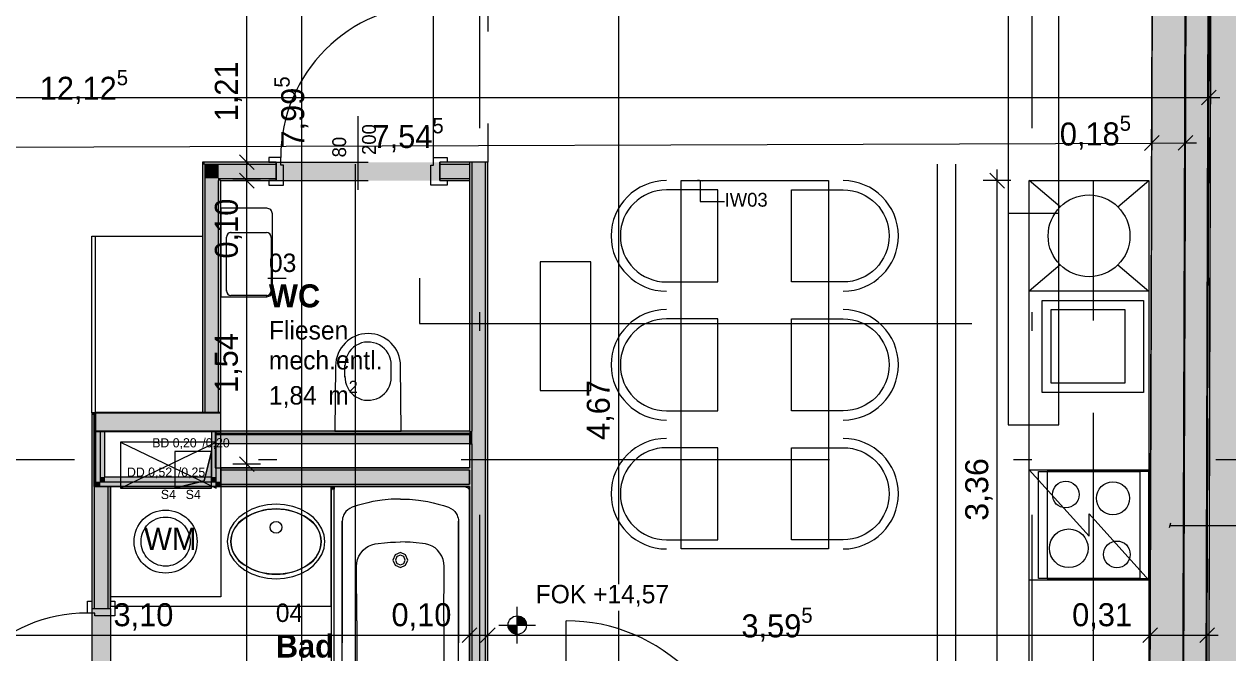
# Model space of a CAD drawing. Header units: metres. Extents: x -3 to 171, y -23 to 41.
# Drawn here: x 12.53 to 19.06, y -10.05 to -6.63 of the extents above; entities that cross this region are included whole.
import ezdxf

# ---------------------------------------------------------------- set-up
doc = ezdxf.new("R2010")
doc.units = ezdxf.units.M
doc.header["$MEASUREMENT"] = 0
doc.set_wipeout_variables(frame=1)
for name, pattern in [('Achse', [0.004, 0.002, -0.001, 0, -0.001]), ('Punkt 1_1', [0.075, 0.025, -0.05]), ('Schnittlinie', [0.006, 0.003, -0.0015, 0, -0.0015]), ('Strichlinie eng', [0.002, 0.0015, -0.0005]), ('Untersicht', [0.001, 0.0005, -0.0005]), ('Wipeout_Contour', [1, 0, -1])]:
    doc.linetypes.add(name, pattern=pattern)
for name, color, linetype in [('5._2.DG PP STG1_1_000 Achsraster', 7, 'Continuous'), ('5._2.DG PP STG1_1_110 Wand Aussen', 7, 'Continuous'), ('5._2.DG PP STG1_1_120 Wand Innen tragend', 7, 'Continuous'), ('5._2.DG PP STG1_1_130 Wand Innen', 7, 'Continuous'), ('5._2.DG PP STG1_1_170 Schachtwände', 7, 'Continuous'), ('5._2.DG PP STG1_1_210 Decke', 7, 'Continuous'), ('5._2.DG PP STG1_1_220 Bodenaufbau', 7, 'Continuous'), ('5._2.DG PP STG1_1_270 Deckendurchbruchsymbol', 7, 'Continuous'), ('5._2.DG PP STG1_1_510 Möblierung', 7, 'Continuous'), ('5._2.DG PP STG1_1_520 Fixeinbauten', 7, 'Continuous'), ('5._2.DG PP STG1_1_530 Küche', 7, 'Continuous'), ('5._2.DG PP STG1_1_540 Sanitäreinrichtung', 7, 'Continuous'), ('5._2.DG PP STG1_1_725 Nachbarbebauung', 7, 'Continuous'), ('5._2.DG PP STG1_1_810 Raum', 7, 'Continuous'), ('5._2.DG PP STG1_1_815 Raumbegrenzung', 7, 'Continuous'), ('5._2.DG PP STG1_1_851 Marker Schnitt', 7, 'Continuous'), ('5._2.DG PP STG1_1_915 Allgemein Beschriftung.x', 7, 'Continuous'), ('5._2.DG PP STG1_1_950 Polierplan Bemaßung', 7, 'Continuous'), ('5._2.DG PP STG1_1_950-1 Polierplan Bemaßung Küche', 7, 'Continuous'), ('5._2.DG PP STG1_1_Neubau_840 Baulinien', 7, 'Continuous')]:
    doc.layers.add(name, color=color, linetype=linetype)
doc.styles.add('ERSTELLTER_STIL_1', font='arial.ttf')
doc.styles.add('ERSTELLTER_STIL_2', font='')
doc.styles.add('ERSTELLTER_STIL_6', font='')
doc.styles.get('ERSTELLTER_STIL_2').set_extended_font_data('Eurostile')
doc.styles.get('ERSTELLTER_STIL_6').set_extended_font_data('Eurostile', bold=True)
doc.linetypes.add('Grenze Bundesland', pattern='A,0,[1,415_260415_PP_VA_1_8 2 DG1.Shx,S=1.5873e-05,R=0,X=0,Y=0],-0.003,0', length=0.003)
doc.linetypes.add('Grenze Grundstück', pattern='A,0,[2,415_260415_PP_VA_1_8 2 DG1.Shx,S=0.00031746,R=0,X=0,Y=0],-0.04,0', length=0.04)

msp = doc.modelspace()

# ---------------------------------------------------------------- hatches: boundary and pattern name
at = {"layer": '5._2.DG PP STG1_1_110 Wand Aussen', "linetype": 'Continuous', "lineweight": 13, "true_color": 0x3f7f02}
msp.add_hatch(color=76, dxfattribs=at).paths.add_polyline_path([(18.805, -14.9996), (18.855, 0.0004), (18.675, 0.001), (18.625, -14.999)])
at = {"layer": '5._2.DG PP STG1_1_110 Wand Aussen', "linetype": 'Continuous', "lineweight": 0, "true_color": 0x373737}
msp.add_hatch(color=250, dxfattribs=at).paths.add_polyline_path([(18.81, -14.9996), (18.86, 0.0004), (18.855, 0.0004), (18.805, -14.9996)])
at = {"layer": '5._2.DG PP STG1_1_110 Wand Aussen', "linetype": 'Continuous', "lineweight": 13, "true_color": 0xff6400}
msp.add_hatch(color=30, dxfattribs=at).paths.add_polyline_path([(18.93, -15), (18.98, 0), (18.86, 0.0004), (18.81, -14.9996)])
at = {"layer": '5._2.DG PP STG1_1_120 Wand Innen tragend', "linetype": 'Continuous', "lineweight": 13, "true_color": 0x3f7f02}
for points in [[(12.915, -8.845), (13.545, -8.845), (13.545, -8.745), (12.915, -8.745)], [(13.545, -8.745), (13.545, -8.845), (13.57, -8.845), (13.57, -8.745)], [(13.57, -8.745), (13.57, -8.845), (13.595, -8.845), (13.595, -8.745)]]:
    msp.add_hatch(color=76, dxfattribs=at).paths.add_polyline_path(points)
at = {"layer": '5._2.DG PP STG1_1_130 Wand Innen', "linetype": 'Continuous', "lineweight": 13, "true_color": 0xfb02fe}
for points in [[(13.495, -7.3975), (13.5075, -7.3975), (13.495, -7.385)], [(13.5075, -7.385), (13.495, -7.385), (13.5075, -7.3975)], [(13.5075, -7.385), (13.5075, -7.3975), (13.895, -7.3975), (13.895, -7.385)], [(14.785, -7.385), (14.785, -7.3975), (14.945, -7.3975), (14.945, -7.385)], [(14.9575, -8.845), (14.9575, -7.385), (14.945, -7.385), (14.945, -8.845)], [(15.045, -10.845), (15.045, -7.385), (15.0325, -7.385), (15.0325, -10.845)], [(13.495, -8.745), (13.5075, -8.745), (13.5075, -7.3975), (13.495, -7.3975)], [(13.595, -7.485), (13.5825, -7.4725), (13.5825, -7.485)], [(13.595, -7.4725), (13.5825, -7.4725), (13.595, -7.485)], [(13.5825, -7.485), (13.5825, -8.745), (13.595, -8.745), (13.595, -7.485)], [(13.895, -7.4725), (13.595, -7.4725), (13.595, -7.485), (13.895, -7.485)], [(14.945, -7.4725), (14.785, -7.4725), (14.785, -7.485), (14.945, -7.485)], [(12.9075, -8.745), (12.895, -8.745), (12.9075, -8.7575)], [(12.9075, -8.7575), (12.895, -8.745), (12.895, -8.7575)], [(12.895, -8.7575), (12.895, -9.145), (12.9075, -9.145), (12.9075, -8.7575)], [(12.9075, -8.7575), (12.915, -8.7575), (12.915, -8.745), (12.9075, -8.745)], [(14.945, -8.845), (13.565, -8.845), (13.565, -8.8575), (14.945, -8.8575)], [(14.945, -8.845), (14.945, -8.8575), (14.9575, -8.8575), (14.9575, -8.845)], [(14.945, -8.915), (14.945, -10.845), (14.9575, -10.845), (14.9575, -8.915)], [(14.945, -9.045), (13.595, -9.045), (13.595, -9.0575), (14.945, -9.0575)], [(12.895, -9.145), (12.895, -9.8078), (12.9075, -9.8078), (12.9075, -9.145)], [(12.9825, -9.145), (12.9825, -9.8078), (12.995, -9.8078), (12.995, -9.145)], [(13.595, -9.145), (14.945, -9.145), (14.945, -9.1325), (13.595, -9.1325)]]:
    msp.add_hatch(color=6, dxfattribs=at).paths.add_polyline_path(points)
at = {"layer": '5._2.DG PP STG1_1_130 Wand Innen', "linetype": 'Continuous', "lineweight": 0, "true_color": 0xffffff}
for points in [[(14.785, -7.485), (14.785, -7.385), (13.895, -7.385), (13.895, -7.485)], [(12.895, -10.6978), (12.995, -10.6978), (12.995, -9.8078), (12.895, -9.8078)]]:
    msp.add_hatch(color=7, dxfattribs=at).paths.add_polyline_path(points)
at = {"layer": '5._2.DG PP STG1_1_130 Wand Innen', "linetype": 'Continuous', "lineweight": 13, "true_color": 0xffaa00}
for points in [[(15.0325, -10.845), (15.0325, -7.385), (14.9575, -7.385), (14.9575, -10.845)], [(13.5825, -7.4725), (13.5075, -7.3975), (13.5075, -7.4725)], [(13.5825, -7.3975), (13.5075, -7.3975), (13.5825, -7.4725)], [(13.5825, -7.4725), (13.895, -7.4725), (13.895, -7.3975), (13.5825, -7.3975)], [(14.785, -7.4725), (14.945, -7.4725), (14.945, -7.3975), (14.785, -7.3975)], [(13.5075, -7.4725), (13.5075, -8.745), (13.5825, -8.745), (13.5825, -7.4725)], [(14.945, -8.865), (13.565, -8.865), (13.565, -8.915), (14.945, -8.915)], [(14.945, -8.865), (14.945, -8.915), (14.9575, -8.915), (14.9575, -8.865)], [(13.595, -9.1325), (14.945, -9.1325), (14.945, -9.0575), (13.595, -9.0575)], [(12.9825, -9.145), (12.9075, -9.145), (12.9075, -9.8078), (12.9825, -9.8078)]]:
    msp.add_hatch(color=40, dxfattribs=at).paths.add_polyline_path(points)
at = {"layer": '5._2.DG PP STG1_1_170 Schachtwände', "linetype": 'Continuous', "lineweight": 13, "true_color": 0xfb02fe}
for points in [[(12.94, -9.12), (12.94, -8.845), (12.915, -8.845), (12.915, -9.12)], [(12.965, -9.095), (12.965, -8.845), (12.94, -8.845), (12.94, -9.095)], [(13.545, -8.845), (13.545, -9.095), (13.57, -9.095), (13.57, -8.845)], [(13.57, -8.845), (13.57, -9.12), (13.595, -9.12), (13.595, -8.845)], [(12.915, -9.12), (12.915, -9.145), (12.94, -9.12)], [(12.94, -9.12), (12.915, -9.145), (12.94, -9.145)], [(12.94, -9.095), (12.94, -9.12), (12.965, -9.095)], [(12.965, -9.095), (12.94, -9.12), (12.965, -9.12)], [(13.57, -9.12), (12.94, -9.12), (12.94, -9.145), (13.57, -9.145)], [(13.545, -9.095), (12.965, -9.095), (12.965, -9.12), (13.545, -9.12)], [(13.545, -9.12), (13.57, -9.12), (13.545, -9.095)], [(13.545, -9.095), (13.57, -9.12), (13.57, -9.095)], [(13.57, -9.145), (13.595, -9.145), (13.57, -9.12)], [(13.57, -9.12), (13.595, -9.145), (13.595, -9.12)]]:
    msp.add_hatch(color=6, dxfattribs=at).paths.add_polyline_path(points)
at = {"layer": '5._2.DG PP STG1_1_270 Deckendurchbruchsymbol', "linetype": 'Continuous', "lineweight": 0}
msp.add_hatch(color=8, dxfattribs=at).paths.add_polyline_path([(13.345, -9.155), (13.545, -9.155), (13.545, -8.955), (13.5046, -9.1146)])
at = {"layer": '5._2.DG PP STG1_1_725 Nachbarbebauung', "linetype": 'Continuous', "lineweight": 0, "true_color": 0x1f1f1f}
msp.add_hatch(color=250, dxfattribs=at).paths.add_polyline_path([(18.9876, -0.0005), (18.958, -11.4452), (22.9775, -11.4791), (22.9775, -0.0038)])
at = {"layer": '5._2.DG PP STG1_1_950 Polierplan Bemaßung', "linetype": 'Continuous', "lineweight": 0, "true_color": 0x000000}
for points in [[(15.2048, -9.8987), (15.2548, -9.8987), (15.251, -9.8796), (15.2402, -9.8633), (15.224, -9.8525), (15.2048, -9.8487)], [(15.2048, -9.8987), (15.1548, -9.8987), (15.1586, -9.9178), (15.1695, -9.934), (15.1857, -9.9449), (15.2048, -9.9487)]]:
    msp.add_hatch(color=18, dxfattribs=at).paths.add_polyline_path(points)

# ---------------------------------------------------------------- linework, layer by layer
at = {"layer": '5._2.DG PP STG1_1_000 Achsraster', "color": 5, "linetype": 'Achse', "lineweight": 0, "ltscale": 1000}
for p, q in [((15, 3), (15, -22.5231)), ((18, 3), (18, -22.5231)), ((-1.5, -9), (21, -9))]:
    msp.add_line(p, q, dxfattribs=at)
at = {"layer": '5._2.DG PP STG1_1_110 Wand Aussen', "color": 7, "linetype": 'Continuous', "lineweight": 18, "ltscale": 1000}
msp.add_line((18.805, -14.9996), (18.855, 0.0004), dxfattribs=at)
at = {"layer": '5._2.DG PP STG1_1_110 Wand Aussen', "color": 7, "linetype": 'Continuous', "lineweight": 13, "ltscale": 1000}
for p, q in [((18.81, -14.9996), (18.86, 0.0004)), ((18.93, -15), (18.98, 0))]:
    msp.add_line(p, q, dxfattribs=at)
at = {"layer": '5._2.DG PP STG1_1_110 Wand Aussen', "color": 8, "linetype": 'Continuous', "lineweight": 0, "ltscale": 1000}
msp.add_line((15.47, -10.82), (15.47, -9.875), dxfattribs=at)
at = {"layer": '5._2.DG PP STG1_1_110 Wand Aussen', "color": 7, "linetype": 'Continuous', "lineweight": 18, "ltscale": 1000, "flags": 128}
msp.add_lwpolyline([(18.675, 0.001), (18.6389, -10.845)], dxfattribs=at)
at = {"layer": '5._2.DG PP STG1_1_110 Wand Aussen', "color": 7, "linetype": 'Continuous', "lineweight": 13, "ltscale": 1000, "flags": 128}
msp.add_lwpolyline([(18.935, -15), (18.985, 0)], dxfattribs=at)
at = {"layer": '5._2.DG PP STG1_1_110 Wand Aussen', "color": 8, "linetype": 'Continuous', "lineweight": 0, "ltscale": 1000}
msp.add_arc((15.47, -10.82), 0.945, 0, 90, dxfattribs=at)
at = {"layer": '5._2.DG PP STG1_1_120 Wand Innen tragend', "color": 7, "linetype": 'Continuous', "lineweight": 25, "ltscale": 1000, "flags": 128}
for points in [[(13.545, -8.745), (12.915, -8.745)], [(12.915, -8.845), (12.915, -8.745)], [(12.915, -8.845), (13.545, -8.845)]]:
    msp.add_lwpolyline(points, dxfattribs=at)
at = {"layer": '5._2.DG PP STG1_1_130 Wand Innen', "color": 7, "linetype": 'Continuous', "lineweight": 13, "ltscale": 1000}
for p, q in [((14.75, -7.36), (14.75, -6.53)), ((14.34, -7.135), (14.34, -7.535)), ((13.92, -7.36), (13.855, -7.36)), ((13.855, -7.36), (13.855, -7.385)), ((13.855, -7.385), (13.895, -7.385)), ((13.895, -7.385), (13.895, -7.485)), ((13.92, -7.4), (13.92, -7.36)), ((14.75, -7.4), (14.75, -7.36)), ((14.75, -7.36), (14.825, -7.36)), ((14.825, -7.385), (14.785, -7.385)), ((14.785, -7.385), (14.785, -7.485)), ((14.825, -7.36), (14.825, -7.385)), ((13.935, -7.4), (13.92, -7.4)), ((13.935, -7.51), (13.935, -7.4)), ((14.735, -7.51), (14.735, -7.4)), ((14.735, -7.4), (14.75, -7.4)), ((13.895, -7.485), (13.855, -7.485)), ((13.855, -7.485), (13.855, -7.51)), ((13.855, -7.51), (13.935, -7.51)), ((14.825, -7.51), (14.735, -7.51)), ((14.785, -7.485), (14.825, -7.485)), ((14.825, -7.485), (14.825, -7.51)), ((12.87, -9.8328), (12.87, -9.7678)), ((12.87, -9.7678), (12.895, -9.7678)), ((12.895, -9.7678), (12.895, -9.8078)), ((12.995, -9.8078), (12.995, -9.7678)), ((12.995, -9.7678), (13.02, -9.7678)), ((13.02, -9.7678), (13.02, -9.8478)), ((12.91, -9.8328), (12.87, -9.8328)), ((12.895, -9.8078), (12.995, -9.8078)), ((12.91, -9.8478), (12.91, -9.8328)), ((13.02, -9.8478), (12.91, -9.8478))]:
    msp.add_line(p, q, dxfattribs=at)
at = {"layer": '5._2.DG PP STG1_1_130 Wand Innen', "color": 7, "linetype": 'Continuous', "lineweight": 18, "ltscale": 1000}
for p, q in [((13.895, -7.3975), (13.895, -7.385)), ((13.895, -7.3975), (13.895, -7.385)), ((13.895, -7.3975), (13.895, -7.385)), ((14.785, -7.3975), (14.785, -7.385)), ((14.785, -7.3975), (14.785, -7.385)), ((14.785, -7.3975), (14.785, -7.385)), ((14.9575, -7.385), (14.9575, -8.845)), ((15.0325, -10.845), (15.0325, -7.385)), ((13.5075, -7.3975), (13.5075, -7.4725)), ((13.5825, -7.3975), (13.5075, -7.3975)), ((13.5075, -7.3975), (13.5075, -7.4725)), ((13.895, -7.3975), (13.5825, -7.3975)), ((13.895, -7.4725), (13.895, -7.3975)), ((13.895, -7.4725), (13.895, -7.3975)), ((13.895, -7.4725), (13.895, -7.3975)), ((14.945, -7.3975), (14.785, -7.3975)), ((14.785, -7.4725), (14.785, -7.3975)), ((14.785, -7.4725), (14.785, -7.3975)), ((14.785, -7.4725), (14.785, -7.3975)), ((13.5075, -7.4725), (13.5075, -8.745)), ((13.5825, -7.4725), (13.5825, -7.485)), ((13.5825, -7.4725), (13.895, -7.4725)), ((13.5825, -7.4725), (13.5825, -7.485)), ((13.5825, -8.745), (13.5825, -7.485)), ((13.895, -7.485), (13.895, -7.4725)), ((13.895, -7.485), (13.895, -7.4725)), ((13.895, -7.485), (13.895, -7.4725)), ((14.785, -7.4725), (14.945, -7.4725)), ((14.785, -7.485), (14.785, -7.4725)), ((14.785, -7.485), (14.785, -7.4725)), ((14.785, -7.485), (14.785, -7.4725)), ((12.915, -8.7575), (12.9075, -8.7575)), ((12.9075, -9.145), (12.9075, -8.7575)), ((12.915, -8.7575), (12.9075, -8.7575)), ((14.945, -8.8575), (13.565, -8.8575)), ((14.945, -8.865), (13.565, -8.865)), ((14.945, -8.8575), (14.9575, -8.8575)), ((14.945, -8.865), (14.9575, -8.865)), ((14.9575, -8.8575), (14.9575, -8.845)), ((14.9575, -8.8575), (14.9575, -8.845)), ((14.9575, -8.865), (14.9575, -8.8575)), ((14.9575, -8.865), (14.9575, -8.8575)), ((14.9575, -8.915), (14.9575, -8.865)), ((14.9575, -8.915), (14.9575, -8.865)), ((14.945, -8.915), (13.565, -8.915)), ((14.945, -8.915), (14.9575, -8.915)), ((14.945, -8.915), (14.9575, -8.915)), ((14.9575, -8.915), (14.9575, -10.845)), ((14.945, -9.0575), (13.595, -9.0575)), ((12.9075, -9.145), (12.9075, -9.8078)), ((12.9825, -9.8078), (12.9825, -9.145)), ((13.595, -9.1325), (14.945, -9.1325)), ((12.895, -9.8078), (12.9075, -9.8078)), ((12.895, -9.8078), (12.9075, -9.8078)), ((12.895, -9.8078), (12.9075, -9.8078)), ((12.9075, -9.8078), (12.9825, -9.8078)), ((12.9075, -9.8078), (12.9825, -9.8078)), ((12.9075, -9.8078), (12.9825, -9.8078)), ((12.9825, -9.8078), (12.995, -9.8078)), ((12.9825, -9.8078), (12.995, -9.8078)), ((12.9825, -9.8078), (12.995, -9.8078))]:
    msp.add_line(p, q, dxfattribs=at)
at = {"layer": '5._2.DG PP STG1_1_130 Wand Innen', "color": 8, "linetype": 'Untersicht', "lineweight": 13, "ltscale": 1000}
for p, q in [((13.895, -7.385), (14.785, -7.385)), ((13.895, -7.485), (14.785, -7.485)), ((12.895, -9.8078), (12.895, -10.6978)), ((12.995, -9.8078), (12.995, -10.6978))]:
    msp.add_line(p, q, dxfattribs=at)
at = {"layer": '5._2.DG PP STG1_1_130 Wand Innen', "color": 7, "linetype": 'Continuous', "lineweight": 18, "ltscale": 1000, "flags": 128}
for points in [[(13.495, -7.385), (13.495, -7.3975)], [(13.895, -7.385), (13.495, -7.385)], [(14.945, -7.385), (14.785, -7.385)], [(14.945, -7.385), (14.945, -7.3975)], [(15.045, -7.385), (14.945, -7.385)], [(14.945, -7.385), (14.945, -8.845)], [(15.045, -10.845), (15.045, -7.385)], [(13.495, -7.3975), (13.495, -8.745)], [(14.945, -7.3975), (14.945, -7.4725)], [(13.595, -7.485), (13.895, -7.485)], [(13.595, -8.745), (13.595, -7.485)], [(14.785, -7.485), (14.945, -7.485)], [(14.945, -7.4725), (14.945, -7.485)], [(12.895, -8.745), (12.9075, -8.745)], [(12.895, -8.745), (12.895, -9.145)], [(12.915, -8.745), (12.9075, -8.745)], [(12.915, -8.745), (12.915, -8.7575)], [(12.915, -8.7575), (12.915, -8.765)], [(13.495, -8.745), (13.5075, -8.745)], [(13.5075, -8.745), (13.5825, -8.745)], [(13.5825, -8.745), (13.595, -8.745)], [(12.915, -9.145), (12.915, -8.765)], [(14.945, -8.845), (13.565, -8.845)], [(13.565, -8.845), (13.565, -8.8575)], [(13.565, -8.8575), (13.565, -8.865)], [(13.565, -8.865), (13.565, -8.915)], [(14.945, -8.8575), (14.945, -8.865)], [(14.945, -8.865), (14.945, -8.915)], [(13.565, -8.915), (13.565, -9.045)], [(14.945, -8.915), (14.945, -9.045)], [(14.945, -8.915), (14.945, -9.045)], [(13.565, -9.045), (14.945, -9.045)], [(14.945, -9.045), (13.595, -9.045)], [(13.595, -9.045), (13.595, -9.145)], [(14.945, -9.1325), (14.945, -9.0575)], [(14.945, -9.0575), (14.945, -9.1325)], [(12.895, -9.145), (12.895, -9.8078)], [(12.995, -9.145), (12.9075, -9.145)], [(12.9075, -9.145), (12.915, -9.145)], [(12.995, -9.8078), (12.995, -9.145)], [(13.595, -9.145), (14.945, -9.145)], [(14.945, -9.145), (14.945, -10.845)]]:
    msp.add_lwpolyline(points, dxfattribs=at)
at = {"layer": '5._2.DG PP STG1_1_130 Wand Innen', "color": 7, "linetype": 'Continuous', "lineweight": 13, "ltscale": 1000}
for centre in [(14.75, -7.36), (12.87, -10.6628)]:
    msp.add_arc(centre, 0.83, 90, 180, dxfattribs=at)
at = {"layer": '5._2.DG PP STG1_1_170 Schachtwände', "color": 7, "linetype": 'Continuous', "lineweight": 25, "ltscale": 1000}
for p, q in [((13.57, -8.745), (13.545, -8.745)), ((13.57, -8.745), (13.545, -8.745)), ((13.595, -8.745), (13.57, -8.745)), ((13.595, -8.745), (13.57, -8.745)), ((13.545, -8.845), (13.57, -8.845)), ((13.545, -8.845), (13.57, -8.845)), ((13.57, -8.845), (13.595, -8.845)), ((13.57, -8.845), (13.595, -8.845))]:
    msp.add_line(p, q, dxfattribs=at)
at = {"layer": '5._2.DG PP STG1_1_170 Schachtwände', "color": 7, "linetype": 'Continuous', "lineweight": 18, "ltscale": 1000}
for p, q in [((13.595, -8.845), (13.595, -8.745)), ((12.94, -8.845), (12.94, -9.095)), ((13.57, -9.095), (13.57, -8.845)), ((12.94, -9.095), (12.94, -9.12)), ((12.94, -9.12), (12.965, -9.12)), ((12.965, -9.12), (13.545, -9.12)), ((13.545, -9.12), (13.57, -9.12)), ((13.57, -9.12), (13.57, -9.095))]:
    msp.add_line(p, q, dxfattribs=at)
at = {"layer": '5._2.DG PP STG1_1_170 Schachtwände', "color": 7, "linetype": 'Continuous', "lineweight": 18, "ltscale": 1000, "flags": 128}
for points in [[(13.57, -8.745), (13.545, -8.745)], [(13.595, -8.745), (13.57, -8.745)], [(13.595, -9.145), (13.595, -8.745)], [(12.915, -8.845), (12.915, -9.12)], [(12.915, -8.845), (12.94, -8.845)], [(12.94, -8.845), (12.965, -8.845)], [(12.965, -9.095), (12.965, -8.845)], [(13.545, -8.845), (13.545, -9.095)], [(12.915, -9.145), (12.915, -9.12)], [(12.915, -9.145), (13.57, -9.145)], [(13.545, -9.095), (12.965, -9.095)], [(13.595, -9.145), (13.57, -9.145)]]:
    msp.add_lwpolyline(points, dxfattribs=at)
at = {"layer": '5._2.DG PP STG1_1_210 Decke', "color": 7, "linetype": 'Continuous', "lineweight": 13, "ltscale": 1000, "true_color": 0xf4f4f4, "flags": 128}
msp.add_lwpolyline([(0.1362, -1.6878), (0.1803, -13.715), (6.39, -13.715), (6.39, -14.87), (12.42, -14.87), (12.42, -13.715), (18.8093, -13.715), (18.8494, -1.6878), (12.525, -1.6878), (12.525, -0.13), (6.455, -0.13), (6.455, -1.6878)], close=True, dxfattribs=at)
at = {"layer": '5._2.DG PP STG1_1_220 Bodenaufbau', "color": 7, "linetype": 'Continuous', "lineweight": 13, "ltscale": 1000, "true_color": 0xf4f4f4, "flags": 128}
msp.add_lwpolyline([(6.635, -1.705), (0.3163, -1.705), (0.3588, -13.2951), (3.005, -13.295), (3.005, -10.845), (6.57, -10.845), (6.57, -14.69), (12.24, -14.69), (12.24, -10.845), (18.6389, -10.845), (18.6693, -1.705), (12.345, -1.705), (12.345, -0.5726), (6.635, -0.5726)], close=True, dxfattribs=at)
at = {"layer": '5._2.DG PP STG1_1_270 Deckendurchbruchsymbol', "color": 7, "linetype": 'Strichlinie eng', "lineweight": 13, "ltscale": 1000}
for p, q in [((13.05, -9.155), (13.57, -8.905)), ((13.05, -8.905), (13.57, -9.155))]:
    msp.add_line(p, q, dxfattribs=at)
at = {"layer": '5._2.DG PP STG1_1_270 Deckendurchbruchsymbol', "color": 7, "linetype": 'Strichlinie eng', "lineweight": 13, "ltscale": 1000, "flags": 128}
msp.add_lwpolyline([(13.57, -9.155), (13.57, -8.905), (13.05, -8.905), (13.05, -9.155)], close=True, dxfattribs=at)
at = {"layer": '5._2.DG PP STG1_1_270 Deckendurchbruchsymbol', "color": 7, "linetype": 'Continuous', "lineweight": 13, "ltscale": 1000, "flags": 128}
for points in [[(13.5046, -9.1146), (13.545, -8.955), (13.345, -8.955), (13.345, -9.155)], [(13.345, -9.155), (13.545, -9.155), (13.545, -8.955), (13.5046, -9.1146)]]:
    msp.add_lwpolyline(points, close=True, dxfattribs=at)
at = {"layer": '5._2.DG PP STG1_1_510 Möblierung', "color": 8, "linetype": 'Continuous', "lineweight": 13, "ltscale": 1000, "true_color": 0x7e7f7f}
msp.add_line((12.915, -8.745), (12.915, -7.7861), dxfattribs=at)
at = {"layer": '5._2.DG PP STG1_1_510 Möblierung', "color": 8, "linetype": 'Continuous', "lineweight": 13, "ltscale": 1000, "true_color": 0x7e7f7f, "flags": 128}
for points in [[(16.095, -9.485), (16.095, -7.485), (16.895, -7.485), (16.895, -9.485)], [(12.895, -8.745), (12.895, -7.7861), (13.495, -7.7861), (13.495, -8.745)]]:
    msp.add_lwpolyline(points, close=True, dxfattribs=at)
for points in [[(16.295, -8.035), (16.295, -7.535), (16.015, -7.535, 1), (16.015, -8.035)], [(16.695, -8.035), (16.695, -7.535), (16.975, -7.535, -1), (16.975, -8.035)], [(16.295, -8.735), (16.295, -8.235), (16.015, -8.235, 1), (16.015, -8.735)], [(16.695, -8.735), (16.695, -8.235), (16.975, -8.235, -1), (16.975, -8.735)], [(16.295, -9.435), (16.295, -8.935), (16.015, -8.935, 1), (16.015, -9.435)], [(16.695, -9.435), (16.695, -8.935), (16.975, -8.935, -1), (16.975, -9.435)]]:
    msp.add_lwpolyline(points, format="xyb", close=True, dxfattribs=at)
at = {"layer": '5._2.DG PP STG1_1_510 Möblierung', "color": 8, "linetype": 'Continuous', "lineweight": 13, "ltscale": 1000, "true_color": 0x7e7f7f}
for centre, start, end in [((16.015, -7.785), 90, 270), ((16.975, -7.785), 270, 90), ((16.015, -8.485), 90, 270), ((16.975, -8.485), 270, 90), ((16.015, -9.185), 90, 270), ((16.975, -9.185), 270, 90)]:
    msp.add_arc(centre, 0.3, start, end, dxfattribs=at)
at = {"layer": '5._2.DG PP STG1_1_520 Fixeinbauten', "color": 5, "linetype": 'Continuous', "lineweight": 13, "ltscale": 1000, "flags": 128}
for points in [[(18.1457, -7.6609), (18.1457, -6.51), (17.8707, -6.51), (17.8707, -7.6609)], [(17.8707, -7.6609), (17.8707, -8.8109), (18.1457, -8.8109), (18.1457, -7.6609)]]:
    msp.add_lwpolyline(points, dxfattribs=at)
at = {"layer": '5._2.DG PP STG1_1_520 Fixeinbauten', "color": 8, "linetype": 'Continuous', "lineweight": 13, "ltscale": 1000, "flags": 128}
msp.add_lwpolyline([(17.8707, -7.6609), (18.1457, -7.6609)], dxfattribs=at)
at = {"layer": '5._2.DG PP STG1_1_520 Fixeinbauten', "color": 5, "linetype": 'Continuous', "lineweight": 13, "ltscale": 1000, "flags": 128}
msp.add_lwpolyline([(15.605, -7.925), (15.33, -7.925), (15.33, -8.625), (15.605, -8.625)], close=True, dxfattribs=at)
at = {"layer": '5._2.DG PP STG1_1_530 Küche', "color": 150, "linetype": 'Continuous', "lineweight": 13, "ltscale": 1000, "true_color": 0x0f7ffe}
for p, q in [((18.1534, -7.6279), (17.9855, -7.485)), ((18.4677, -7.6279), (18.6355, -7.485)), ((18.1534, -7.9421), (17.9855, -8.085)), ((18.4677, -7.9421), (18.6355, -8.085)), ((18.1055, -8.585), (18.1055, -8.185)), ((18.1055, -8.185), (18.5055, -8.185)), ((18.5055, -8.185), (18.5055, -8.585)), ((18.5055, -8.585), (18.1055, -8.585)), ((17.9855, -9.055), (18.3105, -9.415)), ((18.3105, -9.415), (18.3105, -9.295)), ((18.3105, -9.295), (18.6355, -9.655))]:
    msp.add_line(p, q, dxfattribs=at)
at = {"layer": '5._2.DG PP STG1_1_530 Küche', "color": 150, "linetype": 'Strichlinie eng', "lineweight": 13, "ltscale": 1000, "true_color": 0x0f7ffe}
for p, q in [((18.3355, -7.485), (18.6355, -7.485)), ((18.3355, -10.245), (18.3355, -7.485)), ((18.6355, -7.485), (18.6355, -10.245)), ((18.6355, -9.065), (18.083, -9.065)), ((18.083, -9.065), (18.083, -9.645)), ((18.3355, -9.645), (18.3355, -9.065)), ((18.6355, -9.645), (18.6355, -9.065)), ((18.083, -9.645), (18.6355, -9.645))]:
    msp.add_line(p, q, dxfattribs=at)
at = {"layer": '5._2.DG PP STG1_1_530 Küche', "color": 150, "linetype": 'Continuous', "lineweight": 13, "ltscale": 1000, "true_color": 0x0f7ffe, "flags": 128}
for points in [[(18.6355, -7.485), (18.6355, -10.245), (17.9855, -10.245), (17.9855, -7.485)], [(17.9855, -8.085), (17.9855, -7.485), (18.6355, -7.485), (18.6355, -8.085)], [(18.0555, -8.635), (18.0555, -8.135), (18.6055, -8.135), (18.6055, -8.635)], [(17.9855, -9.655), (17.9855, -9.055), (18.6355, -9.055), (18.6355, -9.655)], [(18.0355, -9.645), (18.0355, -9.065), (18.5855, -9.065), (18.5855, -9.645)]]:
    msp.add_lwpolyline(points, close=True, dxfattribs=at)
at = {"layer": '5._2.DG PP STG1_1_530 Küche', "color": 150, "linetype": 'Continuous', "lineweight": 13, "ltscale": 1000, "true_color": 0x0f7ffe}
for centre, radius in [((18.3105, -7.785), 0.2222), ((18.184, -9.1897), 0.0725), ((18.4403, -9.21), 0.09), ((18.2005, -9.4814), 0.105), ((18.4618, -9.5145), 0.0725)]:
    msp.add_circle(centre, radius, dxfattribs=at)
at = {"layer": '5._2.DG PP STG1_1_540 Sanitäreinrichtung', "color": 150, "linetype": 'Continuous', "lineweight": 13, "ltscale": 1000, "true_color": 0x0f7ffe}
for p, q in [((13.65, -7.7669), (13.8431, -7.7669)), ((13.625, -8.0832), (13.625, -7.7919)), ((13.8681, -7.7919), (13.8681, -8.0832)), ((13.8431, -8.1082), (13.65, -8.1082)), ((14.2692, -8.5519), (14.2692, -8.487)), ((14.5208, -8.5519), (14.5208, -8.487)), ((14.195, -9.16), (14.195, -9.145)), ((14.195, -9.145), (14.21, -9.145)), ((14.21, -9.145), (14.21, -9.16)), ((14.21, -9.16), (14.195, -9.16)), ((14.195, -9.17), (14.195, -10.82)), ((14.5202, -9.2152), (14.4705, -9.22)), ((14.57, -9.2137), (14.5202, -9.2152)), ((14.57, -9.2137), (14.6198, -9.2152)), ((14.6198, -9.2152), (14.6695, -9.22)), ((14.2741, -9.282), (14.266, -9.2931)), ((14.284, -9.2723), (14.2741, -9.282)), ((14.2954, -9.2645), (14.284, -9.2723)), ((14.308, -9.2588), (14.2954, -9.2645)), ((14.3359, -9.2495), (14.308, -9.2588)), ((14.3641, -9.2412), (14.3359, -9.2495)), ((14.3926, -9.234), (14.3641, -9.2412)), ((14.4213, -9.2279), (14.3926, -9.234)), ((14.4705, -9.22), (14.4213, -9.2279)), ((14.6695, -9.22), (14.7187, -9.2279)), ((14.7187, -9.2279), (14.7474, -9.234)), ((14.7474, -9.234), (14.7759, -9.2412)), ((14.7759, -9.2412), (14.8041, -9.2495)), ((14.8041, -9.2495), (14.832, -9.2588)), ((14.832, -9.2588), (14.8446, -9.2645)), ((14.8446, -9.2645), (14.856, -9.2723)), ((14.856, -9.2723), (14.8659, -9.282)), ((14.8659, -9.282), (14.874, -9.2931)), ((14.255, -9.3259), (14.2546, -9.3345)), ((14.2546, -9.3345), (14.2546, -9.995)), ((14.2546, -10.6554), (14.2546, -9.3345)), ((14.2564, -9.3173), (14.255, -9.3259)), ((14.2588, -9.3089), (14.2564, -9.3173)), ((14.262, -9.3008), (14.2588, -9.3089)), ((14.266, -9.2931), (14.262, -9.3008)), ((14.874, -9.2931), (14.878, -9.3008)), ((14.878, -9.3008), (14.8812, -9.3089)), ((14.8812, -9.3089), (14.8836, -9.3173)), ((14.8836, -9.3173), (14.885, -9.3259)), ((14.885, -9.3259), (14.8854, -9.3345)), ((14.8854, -9.3345), (14.8854, -9.995)), ((14.8854, -10.6554), (14.8854, -9.3345)), ((14.3673, -9.4922), (14.3817, -9.4797)), ((14.3817, -9.4797), (14.3979, -9.4696)), ((14.3979, -9.4696), (14.4155, -9.4623)), ((14.4155, -9.4623), (14.434, -9.4577)), ((14.434, -9.4577), (14.4501, -9.4553)), ((14.4501, -9.4553), (14.4836, -9.4512)), ((14.4836, -9.4512), (14.5171, -9.4485)), ((14.5171, -9.4485), (14.5435, -9.4473)), ((14.5435, -9.4473), (14.57, -9.4469)), ((14.5965, -9.4473), (14.57, -9.4469)), ((14.6229, -9.4485), (14.5965, -9.4473)), ((14.6564, -9.4512), (14.6229, -9.4485)), ((14.6899, -9.4553), (14.6564, -9.4512)), ((14.706, -9.4577), (14.6899, -9.4553)), ((14.7245, -9.4623), (14.706, -9.4577)), ((14.7421, -9.4696), (14.7245, -9.4623)), ((14.7583, -9.4797), (14.7421, -9.4696)), ((14.7727, -9.4922), (14.7583, -9.4797)), ((14.3334, -9.5606), (14.3377, -9.5418)), ((14.3377, -9.5418), (14.3449, -9.5237)), ((14.3449, -9.5237), (14.3548, -9.5071)), ((14.3548, -9.5071), (14.3673, -9.4922)), ((14.7852, -9.5071), (14.7727, -9.4922)), ((14.7951, -9.5237), (14.7852, -9.5071)), ((14.8023, -9.5418), (14.7951, -9.5237)), ((14.8066, -9.5606), (14.8023, -9.5418)), ((14.332, -9.5799), (14.3334, -9.5606)), ((14.3337, -9.875), (14.332, -9.5799)), ((14.8063, -9.875), (14.8079, -9.5799)), ((14.8079, -9.5799), (14.8066, -9.5606)), ((14.3337, -9.875), (14.334, -10.0094)), ((14.8063, -9.875), (14.806, -10.0094)), ((14.334, -10.0094), (14.3337, -10.1149)), ((14.806, -10.0094), (14.8063, -10.1149))]:
    msp.add_line(p, q, dxfattribs=at)
at = {"layer": '5._2.DG PP STG1_1_540 Sanitäreinrichtung', "color": 150, "linetype": 'Continuous', "lineweight": 13, "ltscale": 1000, "true_color": 0x0f7ffe, "flags": 128}
for points in [[(13.595, -7.635), (13.595, -8.115), (13.845, -8.115, 0.414214), (13.875, -8.085), (13.875, -7.665, 0.414214), (13.845, -7.635)], [(14.215, -8.845), (14.575, -8.845), (14.5715, -8.4915, 0.999827), (14.2185, -8.4915)], [(13.895, -9.2675, 0.146813), (13.7218, -9.3195, 0.265687), (13.65, -9.445, 0.265687), (13.7218, -9.5705, 0.146813), (13.895, -9.6225, 0.146813), (14.0682, -9.5705, 0.265687), (14.14, -9.445, 0.265687), (14.0682, -9.3195, 0.146813)]]:
    msp.add_lwpolyline(points, format="xyb", close=True, dxfattribs=at)
for points in [[(12.995, -9.795), (14.195, -9.795), (14.195, -9.145), (12.995, -9.145)], [(14.195, -10.845), (14.945, -10.845), (14.945, -9.145), (14.195, -9.145)], [(14.21, -10.145), (14.21, -10.13), (14.21, -9.16), (14.21, -9.145), (14.195, -9.145), (14.195, -9.16), (14.195, -10.13), (14.195, -10.145)], [(14.57, -9.585), (14.5983, -9.5733), (14.61, -9.545), (14.5983, -9.5167), (14.57, -9.505), (14.5417, -9.5167), (14.53, -9.545), (14.5417, -9.5733)]]:
    msp.add_lwpolyline(points, close=True, dxfattribs=at)
at = {"layer": '5._2.DG PP STG1_1_540 Sanitäreinrichtung', "color": 150, "linetype": 'Punkt 1_1', "lineweight": 13, "ltscale": 1000, "true_color": 0x0f7ffe, "flags": 128}
msp.add_lwpolyline([(13.595, -9.145), (13.595, -9.745), (12.995, -9.745), (12.995, -9.145)], close=True, dxfattribs=at)
at = {"layer": '5._2.DG PP STG1_1_540 Sanitäreinrichtung', "color": 150, "linetype": 'Continuous', "lineweight": 13, "ltscale": 1000, "true_color": 0x0f7ffe, "flags": 128}
for points in [[(14.195, -9.17), (14.2044, -9.1505)], [(14.2044, -9.1505), (14.22, -9.145), (14.92, -9.145), (14.9395, -9.1544)], [(14.9395, -9.1544), (14.945, -9.17), (14.945, -10.82), (14.9356, -10.8395), (14.92, -10.845), (14.22, -10.845)], [(14.5884, -9.5266), (14.57, -9.519), (14.5516, -9.5266), (14.544, -9.545), (14.5516, -9.5634)], [(14.57, -9.571), (14.5884, -9.5634), (14.596, -9.545), (14.5884, -9.5266)], [(14.5516, -9.5634), (14.57, -9.571)]]:
    msp.add_lwpolyline(points, dxfattribs=at)
at = {"layer": '5._2.DG PP STG1_1_540 Sanitäreinrichtung', "color": 150, "linetype": 'Grenze Bundesland', "lineweight": 13, "ltscale": 1000, "true_color": 0x0f7ffe, "flags": 128}
msp.add_lwpolyline([(13.895, -9.2425), (13.849, -9.2456), (13.8044, -9.2547), (13.7625, -9.2696), (13.7247, -9.2899), (13.692, -9.3148), (13.6655, -9.3437), (13.646, -9.3757), (13.634, -9.4098), (13.63, -9.445), (13.634, -9.4802), (13.646, -9.5143), (13.6655, -9.5462), (13.692, -9.5752), (13.7247, -9.6001), (13.7625, -9.6204), (13.8044, -9.6353), (13.849, -9.6444), (13.895, -9.6475), (13.941, -9.6444), (13.9856, -9.6353), (14.0275, -9.6204), (14.0653, -9.6001), (14.098, -9.5752), (14.1245, -9.5462), (14.144, -9.5143), (14.156, -9.4802), (14.16, -9.445), (14.156, -9.4098), (14.144, -9.3757), (14.1245, -9.3437), (14.098, -9.3148), (14.0653, -9.2899), (14.0275, -9.2696), (13.9856, -9.2547), (13.941, -9.2456)], close=True, dxfattribs=at)
at = {"layer": '5._2.DG PP STG1_1_540 Sanitäreinrichtung', "color": 150, "linetype": 'Punkt 1_1', "lineweight": 13, "ltscale": 1000, "true_color": 0x0f7ffe}
for radius in [0.1714, 0.1333]:
    msp.add_circle((13.295, -9.445), radius, dxfattribs=at)
at = {"layer": '5._2.DG PP STG1_1_540 Sanitäreinrichtung', "color": 150, "linetype": 'Continuous', "lineweight": 13, "ltscale": 1000, "true_color": 0x0f7ffe}
msp.add_circle((13.895, -9.3675), 0.032, dxfattribs=at)
for centre, radius, start, end in [((13.65, -7.7919), 0.025, 90, 180), ((13.8431, -7.7919), 0.025, 0, 90), ((13.65, -8.0832), 0.025, 180, 270), ((13.8431, -8.0832), 0.025, 270, 0), ((14.395, -8.4871), 0.1258, 0.04073, 182.42942), ((14.395, -8.5519), 0.1258, 177.57058, 359.95927)]:
    msp.add_arc(centre, radius, start, end, dxfattribs=at)
msp.add_ellipse((13.895, -9.445), major_axis=(0.245, 0), ratio=0.72449, dxfattribs=at)
for p in [(13.65, -7.7669), (13.8681, -7.7919), (13.625, -8.0832), (13.8431, -8.1082)]:
    msp.add_point(p, dxfattribs=at)
at = {"layer": '5._2.DG PP STG1_1_725 Nachbarbebauung', "color": 8, "linetype": 'Continuous', "lineweight": 13, "ltscale": 1000, "flags": 128}
msp.add_lwpolyline([(22.9775, -0.0038), (18.9876, -0.0005), (18.958, -11.4452), (22.9775, -11.4791)], dxfattribs=at)
at = {"layer": '5._2.DG PP STG1_1_815 Raumbegrenzung', "color": 8, "linetype": 'Untersicht', "lineweight": 13, "ltscale": 1000, "flags": 128}
msp.add_lwpolyline([(15.045, -6.175), (15.045, -7.385)], dxfattribs=at)
at = {"layer": '5._2.DG PP STG1_1_851 Marker Schnitt', "color": 7, "linetype": 'Schnittlinie', "lineweight": 13, "ltscale": 1000}
for p, q in [((14.325, 4.805), (14.325, -22.5231)), ((17.4851, 4.805), (17.4851, -22.5231)), ((17.5851, 4.8037), (17.5851, -22.5231)), ((-2.85, -8.015), (14.6743, -8.015)), ((14.6743, -8.015), (14.6743, -8.2598)), ((14.6743, -8.2598), (19.85, -8.2598))]:
    msp.add_line(p, q, dxfattribs=at)
at = {"layer": '5._2.DG PP STG1_1_915 Allgemein Beschriftung.x', "color": 7, "linetype": 'Continuous', "lineweight": 13, "ltscale": 1000}
for p, q in [((16.2111, -7.4883), (16.1861, -7.4817)), ((16.1986, -7.485), (16.1986, -7.5987)), ((16.1986, -7.5987), (16.3311, -7.5987)), ((18.7521, -9.3454), (18.7454, -9.3704)), ((18.7488, -9.3579), (19.2099, -9.3579))]:
    msp.add_line(p, q, dxfattribs=at)
at = {"layer": '5._2.DG PP STG1_1_950 Polierplan Bemaßung', "color": 76, "linetype": 'Continuous', "lineweight": 13, "ltscale": 1000, "true_color": 0x3f7f02}
for p, q in [((14.0356, -10.845), (14.0356, -2.8478)), ((18.6907, -7.2404), (18.611, -7.3207)), ((18.6511, -7.3555), (18.6506, -7.2055)), ((18.7952, -7.32), (18.8749, -7.2397)), ((18.8353, -7.3548), (18.8348, -7.2048)), ((11.1048, -7.3082), (18.6509, -7.2805)), ((18.6509, -7.2805), (18.835, -7.2798)), ((18.835, -7.2798), (18.895, -7.2796))]:
    msp.add_line(p, q, dxfattribs=at)
at = {"layer": '5._2.DG PP STG1_1_950 Polierplan Bemaßung', "color": 6, "linetype": 'Continuous', "lineweight": 13, "ltscale": 1000, "true_color": 0xfb02fe}
for p, q in [((13.7356, -7.385), (13.7356, -6.175)), ((15.756, -10.845), (15.756, -6.175)), ((18.9217, -7.0737), (19.0017, -6.9937)), ((18.9617, -7.1087), (18.9617, -6.9587)), ((6.835, -7.0337), (18.9617, -7.0337)), ((18.9617, -7.0337), (19.0217, -7.0337)), ((13.8106, -7.385), (13.6606, -7.385)), ((13.6956, -7.345), (13.7756, -7.425)), ((13.7356, -7.485), (13.7356, -7.385)), ((13.6956, -7.445), (13.7756, -7.525)), ((13.8106, -7.485), (13.6606, -7.485)), ((13.7356, -9.025), (13.7356, -7.485)), ((13.6956, -8.985), (13.7756, -9.065)), ((13.8106, -9.025), (13.6606, -9.025)), ((13.7356, -10.845), (13.7356, -9.025)), ((14.985, -9.9128), (14.905, -9.9928)), ((14.945, -10.0278), (14.945, -9.8778)), ((15.085, -9.9128), (15.005, -9.9928)), ((15.045, -10.0278), (15.045, -9.8778)), ((18.6818, -9.9128), (18.6018, -9.9928)), ((18.6418, -10.0278), (18.6418, -9.8778)), ((18.9119, -9.9928), (18.9919, -9.9128)), ((18.9519, -10.0278), (18.9519, -9.8778)), ((11.845, -9.9528), (14.945, -9.9528)), ((14.945, -9.9528), (15.045, -9.9528)), ((15.045, -9.9528), (18.6418, -9.9528)), ((18.6418, -9.9528), (18.9519, -9.9528)), ((18.9519, -9.9528), (19.0119, -9.9528))]:
    msp.add_line(p, q, dxfattribs=at)
at = {"layer": '5._2.DG PP STG1_1_950 Polierplan Bemaßung', "color": 7, "linetype": 'Continuous', "lineweight": 13, "ltscale": 1000}
for p, q in [((15.2048, -9.9987), (15.2048, -9.7987)), ((15.1048, -9.8987), (15.3048, -9.8987))]:
    msp.add_line(p, q, dxfattribs=at)
msp.add_circle((15.2048, -9.8987), 0.05, dxfattribs=at)
at = {"layer": '5._2.DG PP STG1_1_950-1 Polierplan Bemaßung Küche', "color": 150, "linetype": 'Continuous', "lineweight": 13, "ltscale": 1000, "true_color": 0x0f7ffe}
for p, q in [((17.8513, -7.525), (17.7713, -7.445)), ((17.8113, -7.485), (17.8113, -7.425)), ((17.8863, -7.485), (17.7363, -7.485)), ((17.8113, -10.845), (17.8113, -7.485))]:
    msp.add_line(p, q, dxfattribs=at)
at = {"layer": '5._2.DG PP STG1_1_Neubau_840 Baulinien', "color": 76, "linetype": 'Grenze Grundstück', "lineweight": 13, "ltscale": 1000, "true_color": 0x3f7f02, "flags": 128}
msp.add_lwpolyline([(0.0612, -22.5231), (0.0564, -12.2031), (0, -0.0002), (18.985, -0.0012), (18.958, -11.4452), (18.9, -19.5674), (18.8871, -22.5231)], dxfattribs=at)

# ---------------------------------------------------------------- texts
at = {"layer": '5._2.DG PP STG1_1_130 Wand Innen', "color": 7, "linetype": 'Continuous', "lineweight": 13, "char_height": 0.075, "attachment_point": 9, "rotation": 90, "style": 'ERSTELLTER_STIL_2'}
for s, insert in [('\\A1;{\\pqr;\\pt0;\\fEurostile|b0|i0|c0|p0;\\W1.000000;200}', (14.438, -7.178)), ('\\A1;{\\pqr;\\pt0;\\fEurostile|b0|i0|c0|p0;\\W1.000000;80}', (14.2764, -7.247))]:
    msp.add_mtext(s, dxfattribs=dict(at, insert=insert))
at = {"layer": '5._2.DG PP STG1_1_270 Deckendurchbruchsymbol', "color": 1, "linetype": 'Continuous', "lineweight": 0, "char_height": 0.05, "style": 'ERSTELLTER_STIL_2'}
for s, insert, attachment_point in [('\\A1;{\\pqc;\\pt0;\\fEurostile|b0|i0|c0|p0;\\W1.000000;BD 0,20\\fEurostile|b0|i0|c0|p0;\\W1.000000;\\A1{\\H.66x;\\S^  ;}\\fEurostile|b0|i0|c0|p0;\\W1.000000; /0,20\\fEurostile|b0|i0|c0|p0;\\W1.000000;\\A1{\\H.66x;\\S^  ;}\\fEurostile|b0|i0|c0|p0;\\W1.000000;\\fEurostile|b0|i0|c0|p0;\\W1.000000;\\A1{\\H.66x;\\S^  ;}}', (13.445, -8.9481), 8), ('\\A1;{\\pqc;\\pt0;\\fEurostile|b0|i0|c0|p0;\\W1.000000;DD 0,52\\fEurostile|b0|i0|c0|p0;\\W1.000000;\\A1{\\H.66x;\\S^  ;}\\fEurostile|b0|i0|c0|p0;\\W1.000000; /0,25\\fEurostile|b0|i0|c0|p0;\\W1.000000;\\A1{\\H.66x;\\S^  ;}\\fEurostile|b0|i0|c0|p0;\\W1.000000;\\fEurostile|b0|i0|c0|p0;\\W1.000000;\\A1{\\H.66x;\\S^  ;}}', (13.31, -9.1074), 8), ('\\A1;{\\pqc;\\pt0;\\fEurostile|b0|i0|c0|p0;\\W1.000000;S4}', (13.31, -9.1639), 2), ('\\A1;{\\pqc;\\pt0;\\fEurostile|b0|i0|c0|p0;\\W1.000000;S4}', (13.445, -9.1639), 2)]:
    msp.add_mtext(s, dxfattribs=dict(at, insert=insert, attachment_point=attachment_point))
at = {"layer": '5._2.DG PP STG1_1_540 Sanitäreinrichtung', "color": 150, "linetype": 'Continuous', "lineweight": 13, "true_color": 0x0f7ffe, "insert": (13.4632, -9.43), "char_height": 0.12, "attachment_point": 6, "style": 'ERSTELLTER_STIL_2'}
msp.add_mtext('\\A1;{\\pqr;\\fEurostile|b0|i0|c0|p0;\\W1.000000;WM}', dxfattribs=at)
at = {"layer": '5._2.DG PP STG1_1_810 Raum', "color": 7, "linetype": 'Continuous', "lineweight": 13, "attachment_point": 1}
for s, insert, char_height, style in [('\\A1;{\\pql;\\pt0;\\fEurostile|b0|i0|c0|p0;\\W1.000000;03}', (13.8562, -7.8809), 0.1, 'ERSTELLTER_STIL_2'), ('\\A1;{\\pql;\\pt0;\\fEurostile|b1|i0|c0|p0;\\W1.000000;WC}', (13.8562, -8.048), 0.125, 'ERSTELLTER_STIL_6'), ('\\A1;{\\pql;\\pt0;\\fEurostile|b0|i0|c0|p0;\\W1.000000;Fliesen}', (13.8562, -8.2475), 0.1, 'ERSTELLTER_STIL_2'), ('\\A1;{\\pql;\\pt0;\\fEurostile|b0|i0|c0|p0;\\W1.000000;mech.entl.}', (13.8562, -8.41), 0.1, 'ERSTELLTER_STIL_2'), ('\\A1;{\\pql;\\pt0,0.05;\\fEurostile|b0|i0|c0|p0;\\W1.000000;1,84\\fEurostile|b0|i0|c0|p0;\\W1.000000;\\A1{\\H.66x;\\S^  ;}\\fEurostile|b0|i0|c0|p0;\\W1.000000; m\\fEurostile|b0|i0|c0|p0;\\W1.000000;\\A1{\\H.66x;\\S2^  ;}}', (13.8562, -8.5715), 0.1, 'ERSTELLTER_STIL_2'), ('\\A1;{\\pql;\\pt0;\\fEurostile|b0|i0|c0|p0;\\W1.000000;04}', (13.8936, -9.7815), 0.1, 'ERSTELLTER_STIL_2'), ('\\A1;{\\pql;\\pt0;\\fEurostile|b1|i0|c0|p0;\\W1.000000;Bad}', (13.8936, -9.9497), 0.125, 'ERSTELLTER_STIL_6')]:
    msp.add_mtext(s, dxfattribs=dict(at, insert=insert, char_height=char_height, style=style))
at = {"layer": '5._2.DG PP STG1_1_915 Allgemein Beschriftung.x', "color": 7, "linetype": 'Continuous', "lineweight": 13, "insert": (16.3311, -7.5893), "char_height": 0.075, "attachment_point": 4, "style": 'ERSTELLTER_STIL_2'}
msp.add_mtext('\\A1;{\\pql;\\fEurostile|b0|i0|c0|p0;\\W1.000000;IW03}', dxfattribs=at)
at = {"layer": '5._2.DG PP STG1_1_950 Polierplan Bemaßung', "color": 6, "linetype": 'Continuous', "lineweight": 13, "true_color": 0xfb02fe, "char_height": 0.125, "width": 0.382966, "attachment_point": 7, "rotation": 90, "style": 'ERSTELLTER_STIL_2'}
for s, insert in [('\\A1;{\\pql;\\fEurostile|b0|i0|c0|p0;\\W1.000000;1,21}', (13.7106, -7.163)), ('\\A1;{\\pql;\\fEurostile|b0|i0|c0|p0;\\W1.000000;0,10}', (13.7106, -7.908)), ('\\A1;{\\pql;\\fEurostile|b0|i0|c0|p0;\\W1.000000;1,54}', (13.7106, -8.638)), ('\\A1;{\\pql;\\fEurostile|b0|i0|c0|p0;\\W1.000000;4,67}', (15.731, -8.893))]:
    msp.add_mtext(s, dxfattribs=dict(at, insert=insert))
at = {"layer": '5._2.DG PP STG1_1_950 Polierplan Bemaßung', "color": 6, "linetype": 'Continuous', "lineweight": 13, "true_color": 0xfb02fe, "char_height": 0.125, "attachment_point": 7, "style": 'ERSTELLTER_STIL_2'}
for s, insert in [('\\A1;{\\pql;\\fEurostile|b0|i0|c0|p0;\\W1.000000;12,12\\fEurostile|b0|i0|c0|p0;\\W1.000000;\\A1{\\H.66x;\\S5^  ;}}', (12.6114, -7.0824)), ('\\A1;{\\pql;\\fEurostile|b0|i0|c0|p0;\\W1.000000;3,59\\fEurostile|b0|i0|c0|p0;\\W1.000000;\\A1{\\H.66x;\\S5^  ;}}', (16.4225, -10.0015))]:
    msp.add_mtext(s, dxfattribs=dict(at, insert=insert))
at = {"layer": '5._2.DG PP STG1_1_950 Polierplan Bemaßung', "color": 76, "linetype": 'Continuous', "lineweight": 13, "true_color": 0x3f7f02, "char_height": 0.125, "attachment_point": 7, "style": 'ERSTELLTER_STIL_2'}
for s, insert, rotation in [('\\A1;{\\pql;\\fEurostile|b0|i0|c0|p0;\\W1.000000;7,99\\fEurostile|b0|i0|c0|p0;\\W1.000000;\\A1{\\H.66x;\\S5^  ;}}', (14.0843, -7.3053), 90), ('\\A1;{\\pql;\\fEurostile|b0|i0|c0|p0;\\W1.000000;7,54\\fEurostile|b0|i0|c0|p0;\\W1.000000;\\A1{\\H.66x;\\S5^  ;}}', (14.4192, -7.3447), 0.21008), ('\\A1;{\\pql;\\fEurostile|b0|i0|c0|p0;\\W1.000000;0,18\\fEurostile|b0|i0|c0|p0;\\W1.000000;\\A1{\\H.66x;\\S5^  ;}}', (18.1522, -7.331), 0.21008)]:
    msp.add_mtext(s, dxfattribs=dict(at, insert=insert, rotation=rotation))
at = {"layer": '5._2.DG PP STG1_1_950 Polierplan Bemaßung', "color": 6, "linetype": 'Continuous', "lineweight": 13, "true_color": 0xfb02fe, "char_height": 0.125, "width": 0.382966, "attachment_point": 7, "style": 'ERSTELLTER_STIL_2'}
for s, insert in [('\\A1;{\\pql;\\fEurostile|b0|i0|c0|p0;\\W1.000000;3,10}', (13.012, -9.9278)), ('\\A1;{\\pql;\\fEurostile|b0|i0|c0|p0;\\W1.000000;0,10}', (14.522, -9.9278)), ('\\A1;{\\pql;\\fEurostile|b0|i0|c0|p0;\\W1.000000;0,31}', (18.2188, -9.9278))]:
    msp.add_mtext(s, dxfattribs=dict(at, insert=insert))
at = {"layer": '5._2.DG PP STG1_1_950-1 Polierplan Bemaßung Küche', "color": 150, "linetype": 'Continuous', "lineweight": 13, "true_color": 0x0f7ffe, "insert": (17.7863, -9.3318), "char_height": 0.125, "width": 0.33365, "attachment_point": 7, "rotation": 90, "style": 'ERSTELLTER_STIL_1'}
msp.add_mtext('\\A1;{\\pql;\\fArial|b0|i0|c0|p0;\\W1.000000;3,36}', dxfattribs=at)

# ---------------------------------------------------------------- next in the draw order: wipeouts: each hides what was drawn before it
at = {"color": 254, "linetype": 'Wipeout_Contour', "lineweight": 0, "ltscale": 73.981341}
msp.add_wipeout([(15.2834, -9.8201), (16.1184, -9.8201), (16.1184, -9.6773), (15.2834, -9.6773)], dxfattribs=at).dxf.layer = '5._2.DG PP STG1_1_950 Polierplan Bemaßung'

# ---------------------------------------------------------------- next in the draw order: texts
at = {"layer": '5._2.DG PP STG1_1_950 Polierplan Bemaßung', "color": 7, "linetype": 'Continuous', "lineweight": 13, "insert": (15.3048, -9.7987), "char_height": 0.1, "width": 0.792188, "attachment_point": 7, "style": 'ERSTELLTER_STIL_2'}
msp.add_mtext('\\A1;{\\pql;\\fEurostile|b0|i0|c0|p0;\\W1.000000;FOK +14,57}', dxfattribs=at)

doc.saveas('drawing.dxf')
